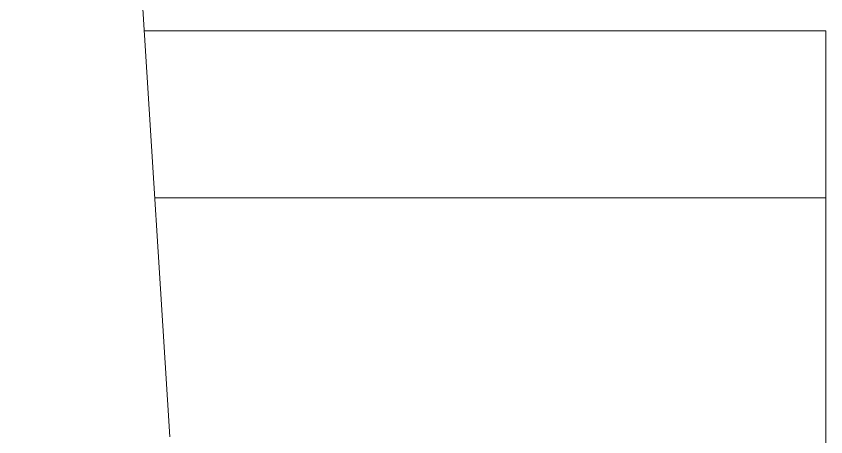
# Model space of a CAD drawing. Header units: millimetres. Extents: x 117382 to 126876, y -1151 to 1280.
# Drawn here: x 125558 to 125577.36, y 819.95 to 830.02 of the extents above; entities that cross this region are included whole.
import ezdxf

# ---------------------------------------------------------------- set-up
doc = ezdxf.new("R2010")
doc.units = ezdxf.units.MM
doc.linetypes.add('DASHED', pattern=[0])
doc.layers.add('DIE_P', color=2, linetype='Continuous')
doc.layers.add('TEXT', color=4, linetype='Continuous')

# ---------------------------------------------------------------- blocks, each defined once
blk = doc.blocks.new('*u7588')
at = {"layer": 'DIE_P', "color": 2, "linetype": 'Continuous', "lineweight": 13}
blk.add_line((-32.15, 31.568), (-28.477, -26.813), dxfattribs=at)
at = {"layer": 'DIE_P', "color": 31, "linetype": 'DASHED', "lineweight": 13}
for p, q in [((-12.789, -17.088), (-29.089, -17.088)), ((-12.789, -17.088), (-12.789, -21.088)), ((-12.789, -21.088), (-12.789, -38.017))]:
    blk.add_line(p, q, dxfattribs=at)
at = {"layer": 'DIE_P', "color": 155, "linetype": 'DASHED', "lineweight": 13}
blk.add_line((-12.789, -21.088), (-28.837, -21.088), dxfattribs=at)
blk.add_line((-12.789, -21.088), (-28.837, -21.088), dxfattribs=at)

msp = doc.modelspace()

# ---------------------------------------------------------------- block references
at = {"layer": 'TEXT', "lineweight": 5}
msp.add_blockref('*u7588', (125590.154, 846.763), dxfattribs=at)

doc.saveas('drawing.dxf')
